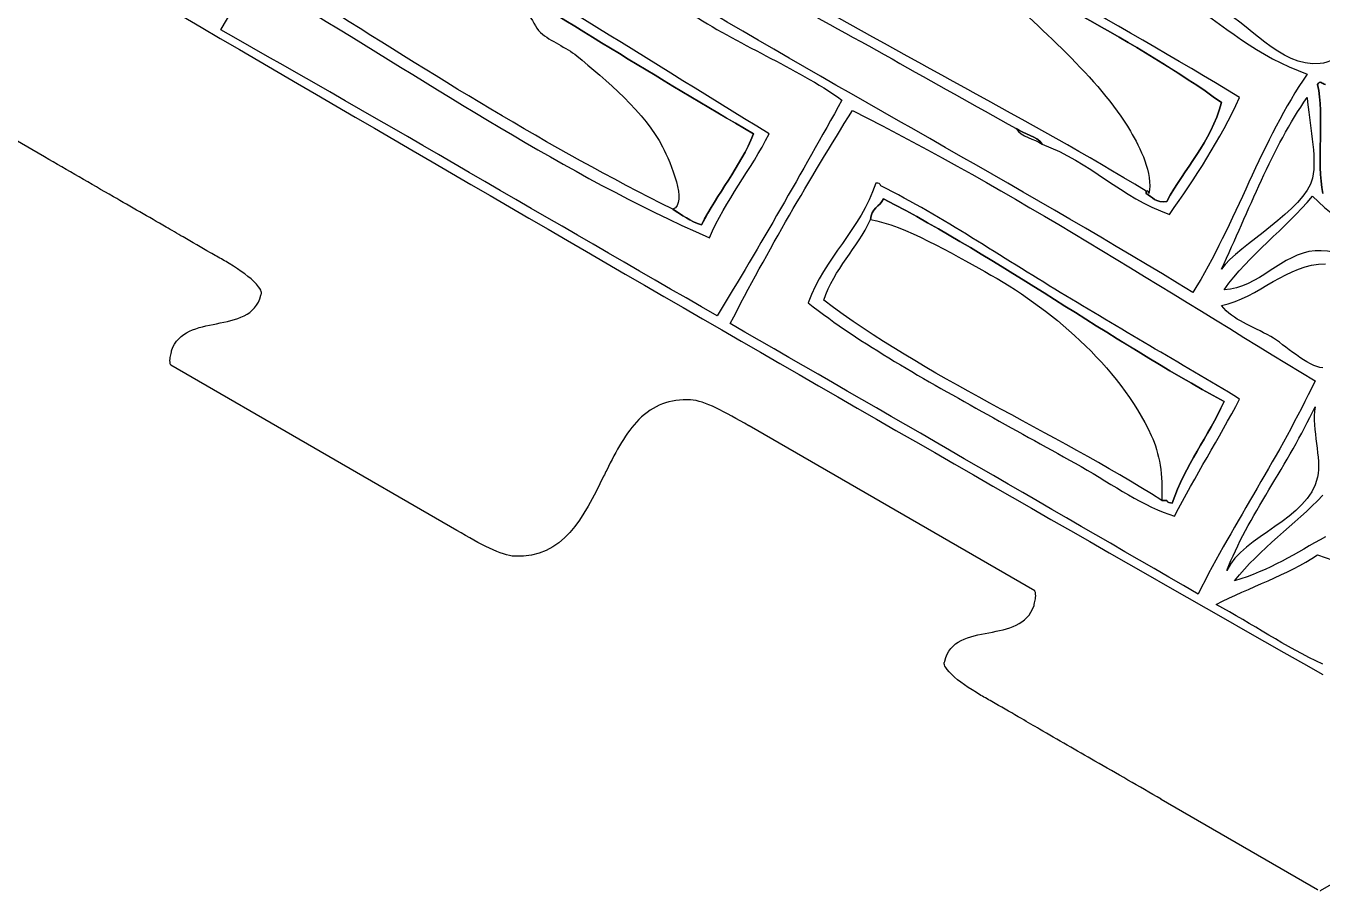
# Model space of a CAD drawing. Extents: x 6 to 958, y 3 to 221.
# Drawn here: x 584.7 to 669.6, y 4 to 60.6 of the extents above; entities that cross this region are included whole.
import ezdxf

# ---------------------------------------------------------------- set-up
doc = ezdxf.new("R2010")
doc.units = 0
doc.layers.get('0').update_dxf_attribs({"linetype": 'CONTINUOUS'})

msp = doc.modelspace()

# ---------------------------------------------------------------- linework, layer by layer
at = {"color": 7}
for points in [[(597.48075, 60.38925)], [(668.922, 50.6925)], [(659.397, 49.1625)], [(628.95, 47.63175)], [(652.42275, 43.209)], [(630.81975, 41.16675)], [(669.26325, 31.131)], [(659.73675, 29.43)]]:
    msp.add_lwpolyline(points, close=True, dxfattribs=at)
for points in [[(585.942, 52.074), (585.9405, 52.0785), (575.65875, 58.0305)], [(612.924, 27.63825), (594.20925, 38.4435)], [(650.76375, 23.66925), (650.76675, 23.6685), (650.76075, 23.6805), (632.055, 34.4775), (632.058, 34.4775), (632.049, 34.482)], [(669.26025, 4.13325), (659.02575, 10.0365), (659.02425, 10.041), (659.03325, 10.0395), (659.03175, 10.044), (659.03025, 10.04475)], [(679.731, 9.97575), (679.7265, 9.97725), (669.42975, 4.04775)]]:
    msp.add_lwpolyline(points, dxfattribs=at)
at = {"color": 5}
for points in [[(649.53075, 53.925)], [(640.85625, 49.332)]]:
    msp.add_lwpolyline(points, close=True, dxfattribs=at)
at = {"color": 7}
for points in [[(597.48075, 60.38925), (600.2505, 64.87725), (602.694, 69.69), (605.30475, 74.337)], [(664.15875, 55.96725), (655.78725, 61.03125), (647.01675, 65.69925), (638.985, 71.10525)], [(633.3705, 53.5845), (624.76575, 58.86975), (616.245, 64.242), (607.51575, 69.40425)], [(644.769, 66.51225), (650.72175, 62.78025), (657.28575, 59.7555), (662.96925, 55.62525)], [(588.636, 64.9815), (615.50325, 49.26675), (642.45225, 33.636), (669.603, 18.20325)], [(613.64025, 64.9815), (619.88025, 61.0695), (626.08725, 57.24), (632.352, 53.5845)], [(633.201, 62.9415), (638.76525, 60.0555), (644.0925, 56.93625), (649.53, 53.925)], [(658.0365, 49.84275), (650.3055, 54.53025), (642.0585, 58.6995), (634.22175, 63.28125)], [(602.7525, 61.92075), (611.484, 56.703), (619.77825, 51.04875), (629.45775, 46.7805)], [(627.078, 48.6525), (618.8505, 52.7295), (611.30625, 57.4875), (603.77475, 62.25975)], [(661.09875, 43.20825), (650.47125, 49.7055), (639.35175, 55.7085), (628.608, 62.08875)], [(660.4185, 62.42925), (663.08625, 60.73275), (665.32725, 58.608), (668.58225, 57.49725)], [(669.43275, 58.17675), (666.70725, 57.9165), (664.8285, 60.939), (662.4585, 61.92075)], [(628.0995, 61.5795), (631.32525, 59.3865), (635.02575, 57.99225), (638.136, 55.79625)], [(629.97, 41.67825), (619.119, 47.89425), (608.39475, 54.23625), (597.48075, 60.38925)], [(673.00425, 60.219), (671.95725, 59.601), (670.57125, 58.28625), (669.43275, 58.17675)], [(668.58225, 57.49725), (665.61, 53.211), (663.8835, 47.67975), (661.09875, 43.20825)], [(669.26325, 56.81625), (669.38775, 57.12), (669.57225, 56.84175), (669.77325, 56.81625)], [(669.603, 49.6725), (669.177, 51.74025), (669.71325, 54.774), (669.26325, 56.81625)], [(638.136, 55.79625), (635.4765, 51.027), (632.793, 46.28325), (629.97, 41.67825)], [(662.96925, 55.62525), (662.26275, 52.98675), (660.55725, 51.3465), (659.397, 49.1625)], [(659.56575, 48.312), (661.25925, 50.7015), (662.877, 53.1675), (664.15875, 55.96725)], [(662.9685, 44.73975), (664.764, 48.558), (666.27375, 52.66125), (668.5815, 55.9665)], [(668.5815, 55.9665), (668.69325, 54.34725), (669.24525, 52.08225), (668.922, 50.6925)], [(630.81975, 41.16675), (633.3135, 45.987), (636.0105, 50.6055), (638.81475, 55.11525)], [(638.81475, 55.11525), (649.443, 49.75425), (659.1345, 43.45725), (669.0915, 37.42575)], [(632.352, 53.5845), (631.452, 51.36525), (630, 49.69875), (628.95, 47.63175)], [(629.45775, 46.7805), (630.54, 49.27125), (632.1735, 51.21), (633.3705, 53.5845)], [(649.53, 53.925), (650.067, 53.5545), (650.88225, 53.463), (651.231, 52.90575)], [(651.231, 52.90575), (654.38625, 51.75), (656.37975, 49.43475), (659.56575, 48.312)], [(590.46225, 49.46925), (588.984, 50.3175), (587.45475, 51.1965), (585.942, 52.074)], [(640.34625, 50.3535), (639.3375, 47.2785), (637.00425, 45.531), (635.9235, 42.528)], [(640.68525, 50.18325), (640.64775, 50.316), (640.5435, 50.3805), (640.34625, 50.3535)], [(652.42275, 43.209), (648.55425, 45.53625), (644.793, 48.10125), (640.68525, 50.18325)], [(668.922, 50.6925), (668.43675, 48.60675), (664.077, 46.30275), (662.9685, 44.73975)], [(593.90625, 47.484), (592.77825, 48.13725), (591.60075, 48.81375), (590.46225, 49.46925)], [(640.005, 47.97075), (640.02525, 48.6885), (640.6185, 48.83175), (640.85625, 49.332)], [(640.85625, 49.332), (648.65325, 45.27825), (655.473, 40.2495), (663.1395, 36.06525)], [(658.0365, 49.6725), (658.0365, 49.72875), (658.0365, 49.78575), (658.0365, 49.84275)], [(659.397, 49.1625), (658.662, 49.05225), (658.443, 49.4565), (658.0365, 49.6725)], [(663.13875, 43.38), (664.797, 45.69), (667.12125, 47.334), (668.922, 49.50225)], [(668.922, 49.50225), (670.977, 47.4735), (673.7295, 46.14375), (675.5565, 43.8885)], [(628.95, 47.63175), (628.20075, 47.84625), (627.66825, 48.27825), (627.078, 48.6525)], [(636.94425, 42.69825), (637.64175, 44.7795), (639.126, 46.07325), (640.005, 47.97075)], [(595.02675, 46.8345), (594.63, 47.0655), (594.2505, 47.28525), (593.90625, 47.484)], [(596.805, 45.804), (596.21325, 46.14825), (595.602, 46.50225), (595.02675, 46.8345)], [(597.21375, 45.57525), (597.08025, 45.648), (596.9445, 45.7245), (596.805, 45.804)], [(669.0915, 45.93075), (666.92775, 45.777), (665.4075, 43.485), (663.13875, 43.38)], [(675.5565, 43.8885), (673.19775, 44.26125), (671.28825, 46.086), (669.0915, 45.93075)], [(598.03725, 45.09525), (597.765, 45.26775), (597.4965, 45.417), (597.21375, 45.57525)], [(599.8185, 43.7415), (599.3925, 44.22225), (598.78725, 44.622), (598.03725, 45.09525)], [(662.9685, 42.35775), (665.3955, 42.837), (667.3035, 45.12075), (669.7725, 45.0795)], [(600.1275, 43.09125), (600.16425, 43.16175), (600.22425, 43.281), (599.8185, 43.7415)], [(597.21375, 41.16375), (598.47375, 41.40825), (599.77875, 41.65875), (600.117, 43.032)], [(600.117, 43.032), (600.1095, 43.05225), (600.117, 43.0695), (600.1275, 43.09125)], [(635.9235, 42.528), (639.426, 39.7815), (643.60275, 37.4895), (647.66025, 35.214)], [(659.05725, 29.601), (651.8835, 34.16475), (643.62525, 37.644), (636.94425, 42.69825)], [(664.1595, 36.2355), (660.2085, 38.5845), (656.32425, 40.86225), (652.42275, 43.209)], [(666.20025, 40.31775), (664.932, 41.0445), (663.7665, 41.35875), (662.9685, 42.35775)], [(594.26925, 39.39225), (594.69525, 40.677), (595.9755, 40.9245), (597.21375, 41.16375)], [(661.4385, 23.47725), (651.23475, 29.3775), (641.04525, 35.28975), (630.81975, 41.16675)], [(669.603, 38.2755), (668.62875, 38.30625), (667.0875, 39.81), (666.20025, 40.31775)], [(594.20925, 38.4435), (594.1125, 38.715), (594.1875, 39.015), (594.234, 39.2145)], [(594.234, 39.2145), (594.25425, 39.29325), (594.26925, 39.357), (594.26925, 39.39225)], [(669.0915, 37.42575), (666.786, 32.532), (663.8535, 28.2615), (661.4385, 23.47725)], [(628.2345, 36.17625), (626.88525, 36.246), (625.77825, 35.826), (624.846, 34.8885)], [(632.049, 34.482), (630.4905, 35.382), (629.12775, 36.12975), (628.2345, 36.17625)], [(663.1395, 36.06525), (662.08725, 33.771), (660.61575, 31.89675), (659.73675, 29.43)], [(659.90625, 28.58025), (661.25925, 31.19775), (662.78925, 33.63675), (664.1595, 36.2355)], [(663.30975, 25.00875), (664.6665, 28.47075), (667.38825, 32.04225), (669.0915, 35.72475)], [(669.0915, 35.72475), (668.85675, 34.218), (669.53025, 32.349), (669.26325, 31.131)], [(624.846, 34.8885), (623.99325, 34.029), (623.36475, 32.8365), (622.74225, 31.58925)], [(647.66025, 35.214), (649.71825, 34.059), (651.7485, 32.9685), (653.78325, 31.81275)], [(622.74225, 31.58925), (622.67625, 31.45275), (622.60725, 31.3155), (622.539, 31.179)], [(653.78325, 31.81275), (655.88325, 30.6195), (657.89175, 29.16), (659.90625, 28.58025)], [(622.539, 31.179), (621.228, 28.527), (619.86975, 25.7835), (616.7325, 25.94475)], [(669.26325, 31.131), (668.65275, 28.34625), (664.4025, 27.30525), (663.30975, 25.00875)], [(663.81975, 24.3285), (665.48625, 26.45925), (667.75725, 27.98775), (669.603, 29.94075)], [(659.397, 29.601), (659.28375, 29.601), (659.169, 29.601), (659.05725, 29.601)], [(659.73675, 29.43), (659.60475, 29.469), (659.4015, 29.43525), (659.397, 29.601)], [(616.7325, 25.94475), (615.83625, 25.9935), (614.4765, 26.74125), (612.924, 27.63825)], [(669.77325, 27.2205), (667.8795, 26.16675), (666.087, 25.0095), (663.81975, 24.3285)], [(662.62875, 22.797), (664.80225, 23.91225), (667.275, 24.72825), (669.26325, 26.0295)], [(669.26325, 26.0295), (671.94375, 25.194), (674.229, 23.964), (676.917, 23.1375)], [(650.739, 22.89825), (650.78625, 23.0985), (650.862, 23.3985), (650.76375, 23.66925)], [(647.75325, 20.94375), (648.99225, 21.183), (650.277, 21.42975), (650.70375, 22.72275)], [(650.70375, 22.72275), (650.70225, 22.75725), (650.71875, 22.8195), (650.739, 22.89825)], [(669.603, 18.885), (667.134, 20.043), (664.9665, 21.5055), (662.62875, 22.797)], [(644.8575, 19.0845), (645.19425, 20.451), (646.43775, 20.691), (647.75325, 20.94375)], [(645.1545, 18.378), (644.75025, 18.8355), (644.81025, 18.954), (644.8455, 19.02225)], [(644.8455, 19.02225), (644.8575, 19.04475), (644.86575, 19.0635), (644.8575, 19.0845)], [(646.93125, 17.0265), (646.18425, 17.49825), (645.5775, 17.898), (645.1545, 18.378)], [(647.73375, 16.56), (647.4555, 16.713), (647.1975, 16.85775), (646.93125, 17.0265)], [(648.16275, 16.317), (648.0165, 16.401), (647.871, 16.482), (647.73375, 16.56)], [(649.875, 15.3255), (649.3215, 15.6465), (648.73425, 15.9855), (648.16275, 16.317)], [(651.063, 14.63775), (650.7, 14.8485), (650.29725, 15.08175), (649.875, 15.3255)], [(654.693, 12.5445), (653.4915, 13.236), (652.251, 13.9485), (651.063, 14.63775)], [(659.03025, 10.04475), (657.57675, 10.88775), (656.1105, 11.73), (654.693, 12.5445)], [(669.26475, 4.1355), (669.26175, 4.1325), (669.26025, 4.13175), (669.26025, 4.13325)], [(669.26175, 4.13925), (669.26475, 4.13925), (669.26475, 4.13775), (669.26475, 4.1355)], [(669.42975, 4.04775), (669.42825, 4.04775), (669.42675, 4.04625), (669.42975, 4.04325)], [(669.42975, 4.04325), (669.42975, 4.04325), (669.42975, 4.04175), (669.43125, 4.04175)], [(669.43125, 4.04175), (669.43275, 4.04175), (669.43275, 4.04175), (669.43425, 4.04325)]]:
    msp.add_open_spline(points, degree=3, dxfattribs=at)
at = {"color": 5}
for points in [[(662.96775, 55.62525), (657.28575, 59.7555), (650.721, 62.78025), (644.76825, 66.51225)], [(632.3505, 53.58375), (626.08575, 57.24), (619.8795, 61.06875), (613.6395, 64.9815)], [(647.99925, 63.45), (650.931, 60.59025), (654.94275, 57.28275), (657.01425, 53.75475)], [(617.55225, 61.40925), (617.9025, 61.12725), (618.04875, 60.52725), (618.40275, 60.219)], [(618.40275, 60.219), (619.083, 59.6235), (620.0835, 59.25675), (620.784, 58.6875)], [(620.784, 58.6875), (622.65075, 57.16875), (625.29975, 54.90525), (626.397, 52.73325)], [(669.7725, 56.81625), (669.5715, 56.84175), (669.387, 57.12), (669.2625, 56.81625)], [(669.2625, 56.81625), (669.71325, 54.774), (669.17625, 51.74025), (669.60225, 49.6725)], [(659.39625, 49.1625), (660.5565, 51.34575), (662.26125, 52.986), (662.96775, 55.62525)], [(628.94925, 47.631), (629.99925, 49.698), (631.45125, 51.3645), (632.3505, 53.58375)], [(649.53075, 53.925), (649.88025, 53.36775), (650.69625, 53.27625), (651.23175, 52.90575)], [(651.23175, 52.90575), (650.883, 53.46225), (650.06775, 53.55375), (649.53075, 53.925)], [(657.01425, 53.75475), (657.62775, 52.70925), (658.52475, 50.9835), (658.20675, 49.6725)], [(626.397, 52.73325), (626.922, 51.69375), (628.053, 49.04025), (627.07725, 48.65175)], [(640.85625, 49.332), (640.61925, 48.83175), (640.026, 48.6885), (640.005, 47.97075)], [(663.13875, 36.06525), (655.473, 40.2495), (648.6525, 45.27825), (640.85625, 49.332)], [(658.20675, 49.6725), (658.1955, 49.77675), (658.1805, 49.87425), (658.03575, 49.84275)], [(658.03575, 49.84275), (658.03575, 49.78575), (658.03575, 49.7295), (658.03575, 49.6725)], [(658.03575, 49.6725), (658.44225, 49.4565), (658.66125, 49.05225), (659.39625, 49.1625)], [(627.07725, 48.65175), (627.6675, 48.2775), (628.2, 47.8455), (628.94925, 47.631)], [(640.005, 47.97075), (642.1905, 47.62275), (645.40725, 45.71475), (647.48925, 44.57025)], [(647.48925, 44.57025), (651.717, 42.24675), (656.259, 38.415), (658.37625, 33.85275)], [(659.73675, 29.43), (660.61575, 31.8975), (662.08725, 33.77175), (663.13875, 36.06525)], [(658.37625, 33.85275), (658.91475, 32.69325), (659.1465, 31.22625), (659.05725, 29.601)], [(659.05725, 29.601), (659.169, 29.601), (659.28375, 29.601), (659.397, 29.601)], [(659.397, 29.601), (659.4015, 29.436), (659.60475, 29.46975), (659.73675, 29.43)]]:
    msp.add_open_spline(points, degree=3, dxfattribs=at)

doc.saveas('drawing.dxf')
